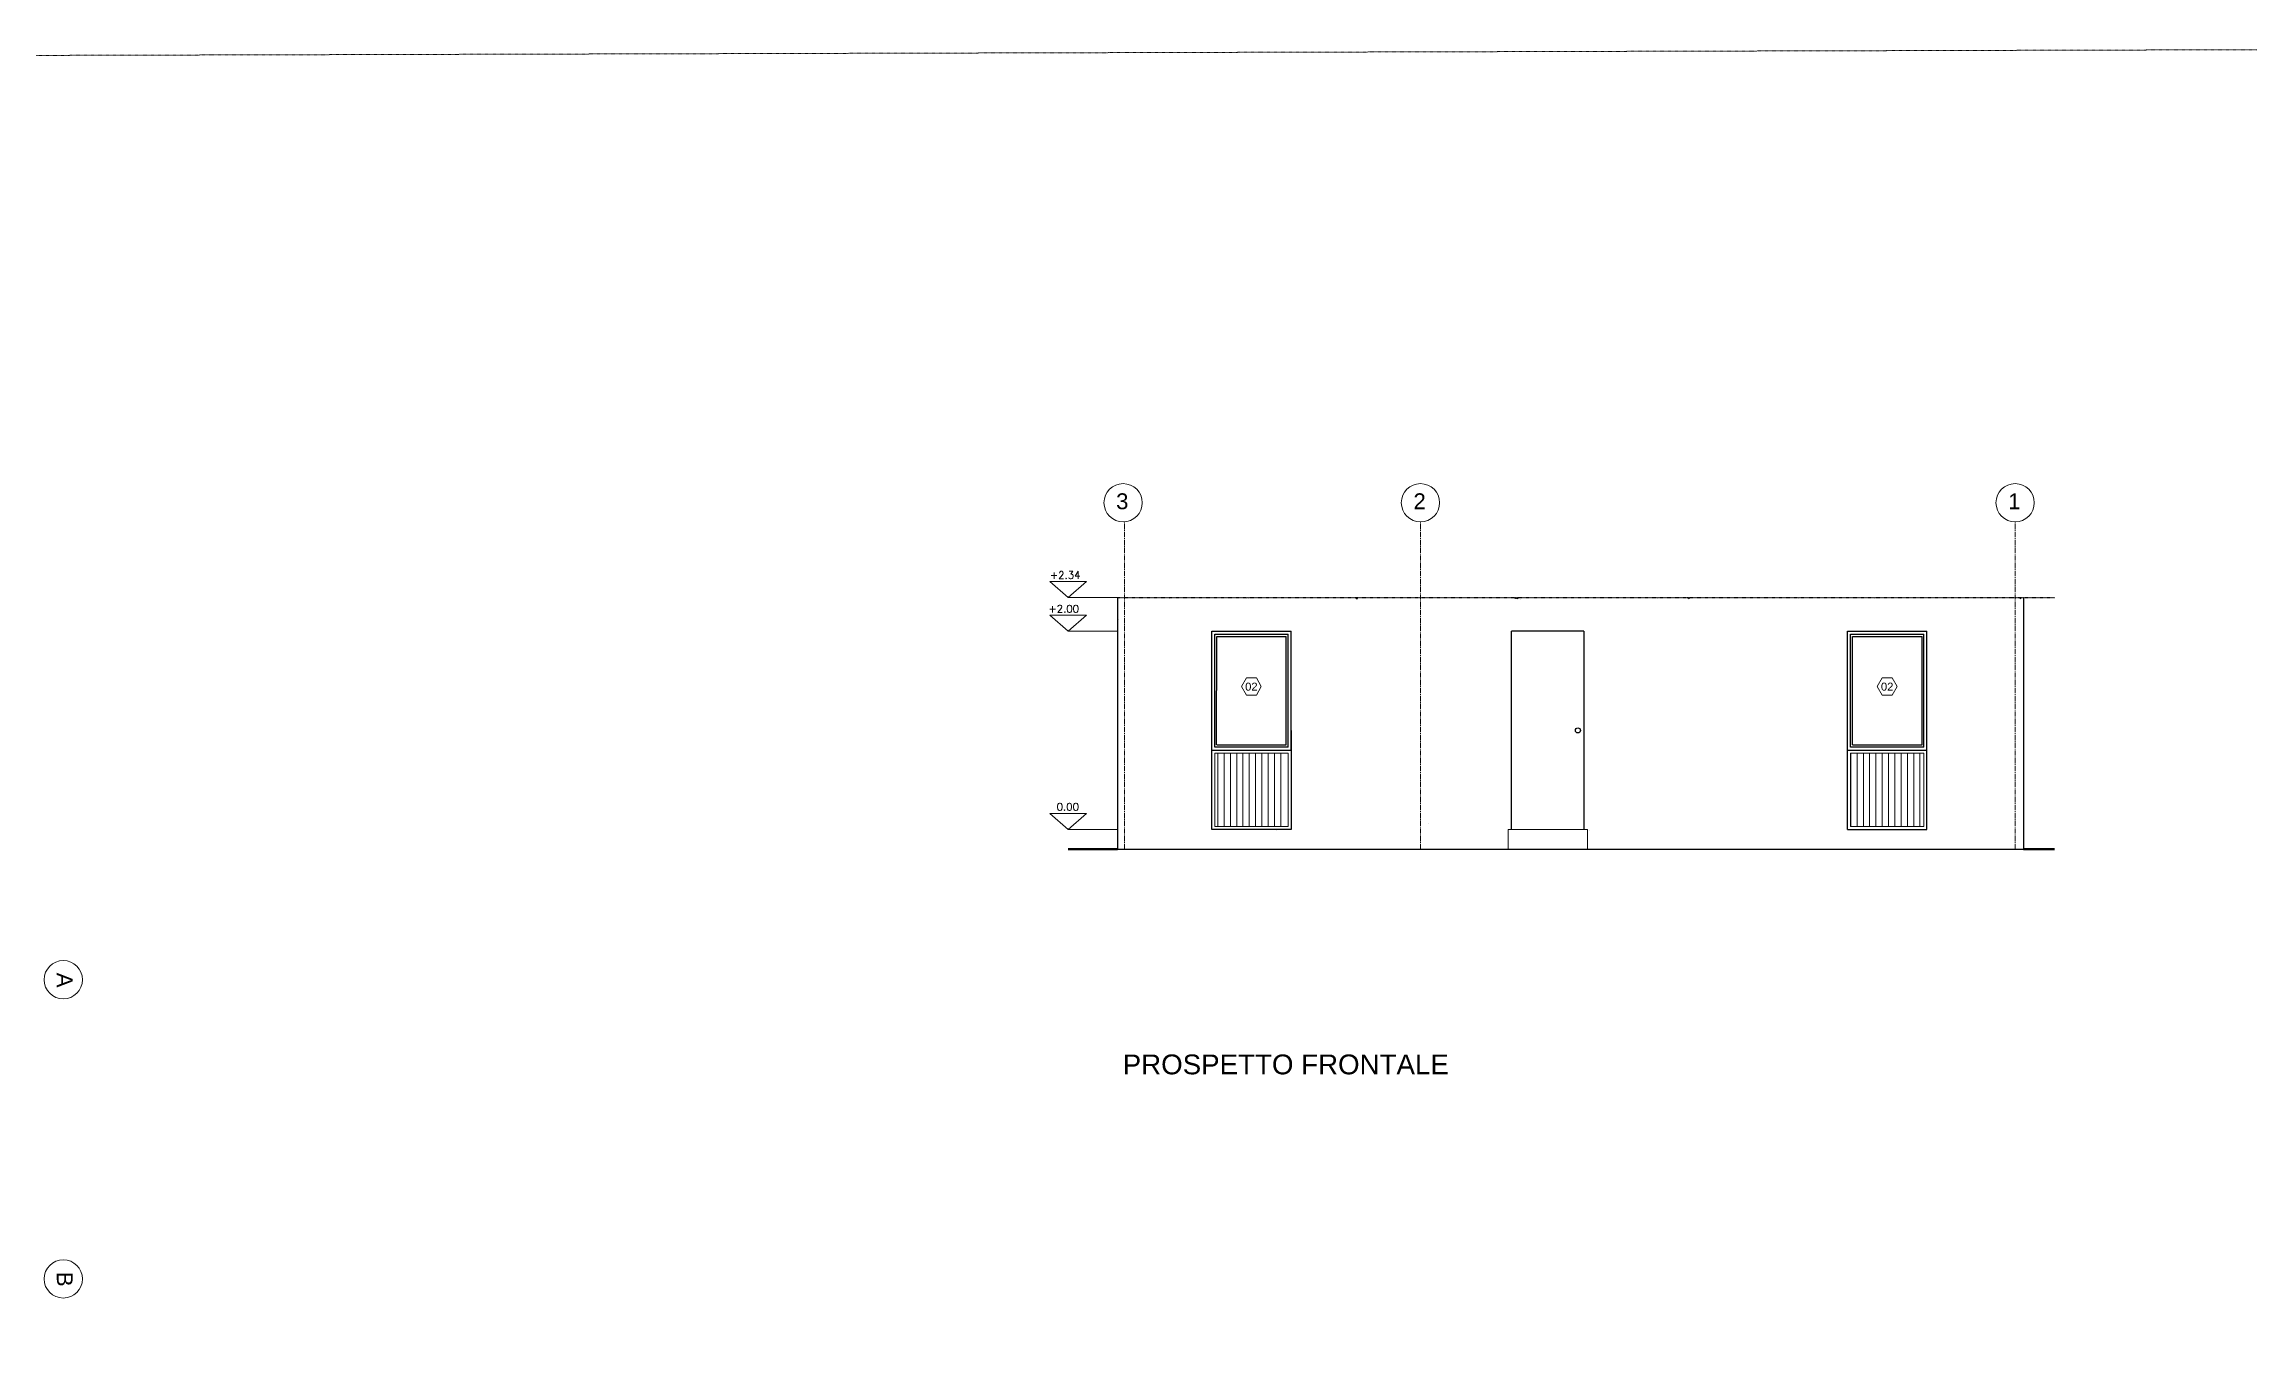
# Model space of a CAD drawing. Header units: centimetres. Extents: x -1487 to 7635, y -1892 to 2688.
# Drawn here: x 3186 to 5410, y 1370 to 2688 of the extents above; entities that cross this region are included whole.
import ezdxf

# ---------------------------------------------------------------- set-up
doc = ezdxf.new("R2010")
doc.units = ezdxf.units.CM
for name, pattern in [('ACAD_ISO10W100', [18, 12, -3, 0, -3]), ('CENTERX2', [4, 2.5, -0.5, 0.5, -0.5]), ('CENTRO2', [1.125, 0.75, -0.125, 0.125, -0.125])]:
    doc.linetypes.add(name, pattern=pattern)
for name, color, linetype, lineweight in [('A-ANNO-TEXT', 3, 'Continuous', 18), ('A-ELEV-PATT', 8, 'Continuous', 18), ('AA - linee quote', 3, 'Continuous', 13), ('AA - pareti sezionate', 7, 'Continuous', 50), ('AA - serramenti e porte', 4, 'Continuous', 25), ('AA pareti non sezionate', 2, 'Continuous', 25), ('AA- arredo', 8, 'Continuous', 18), ('SIMBOLI FINESTRE', 3, 'Continuous', 13)]:
    doc.layers.add(name, color=color, linetype=linetype, lineweight=lineweight)
doc.styles.add('ARIAL', font='Arial.ttf')
doc.styles.add('E-ROMANS', font='romans.shx', dxfattribs={"width": 0.8})
doc.styles.get("Standard").update_dxf_attribs({"font": 'Arial.ttf'})

msp = doc.modelspace()

# ---------------------------------------------------------------- linework, layer by layer
at = {"layer": 'A-ELEV-PATT', "linetype": 'Continuous'}
for p, q in [((4268.8713, 2116.3282), (4268.8713, 2116.3282)), ((4269.2694, 2125.121), (4269.2694, 2125.121)), ((4320.7689, 2128.0683), (4320.7689, 2128.0683)), ((4398.7332, 2128.1949), (4398.7332, 2128.1949)), ((4400.77, 2127.8058), (4400.77, 2127.8058)), ((4450.02, 2128.6241), (4450.02, 2128.6241)), ((4508.4026, 2128.9033), (4510.5693, 2127.4418)), ((4510.5743, 2127.4421), (4511.0646, 2128.9033)), ((4547.5681, 2128.8554), (4547.5681, 2128.8554)), ((4669.4157, 2128.0723), (4670.1129, 2128.9033)), ((4669.4208, 2128.0673), (4672.4572, 2127.8016)), ((4672.4952, 2127.7854), (4672.289, 2128.9033)), ((4675.0006, 2127.3555), (4675.0006, 2127.3555)), ((4713.1091, 2128.2802), (4713.1091, 2128.2802)), ((4813.1417, 2127.8279), (4813.1417, 2127.8279)), ((4843.2745, 2128.9033), (4845.2773, 2127.5524)), ((4845.2822, 2127.5529), (4845.7353, 2128.9033)), ((4888.7667, 2128.4815), (4888.7667, 2128.4815)), ((4942.6951, 2128.6157), (4942.6951, 2128.6157)), ((4955.7535, 2127.7639), (4955.7535, 2127.7639)), ((5032.3423, 2127.8013), (5032.3423, 2127.8013)), ((5102.4256, 2128.7969), (5102.4256, 2128.7969)), ((5178.1464, 2128.9033), (5179.9852, 2127.663)), ((5179.9901, 2127.6636), (5180.4061, 2128.9033)), ((4269.7725, 2106.371), (4269.7725, 2106.371)), ((4397.4497, 2095.2049), (4397.4497, 2095.2049)), ((5033.161, 2095.019), (5033.161, 2095.019)), ((5070.7107, 2095.3494), (5070.7107, 2095.3494)), ((5182.2402, 1946.057), (5182.2402, 1946.057)), ((5182.4315, 1916.2284), (5182.4315, 1916.2284)), ((4388.5377, 1894.9033), (4388.8629, 1894.8528)), ((4388.8773, 1894.8487), (4388.871, 1894.9033)), ((4429.2097, 1894.2208), (4429.2097, 1894.2208)), ((4582.3208, 1900.7721), (4582.3208, 1900.7721)), ((4745.0295, 1893.8976), (4745.0295, 1893.8976)), ((5051.136, 1894.7682), (5051.136, 1894.7682)), ((4454.0481, 1875.1651), (4454.0481, 1875.1651)), ((4874.713, 1875.2853), (4874.713, 1875.2853)), ((5009.0315, 1875.1232), (5009.0315, 1875.1232)), ((5154.1099, 1875.1608), (5154.1099, 1875.1608))]:
    msp.add_line(p, q, dxfattribs=at)
at = {"layer": 'AA - linee quote', "linetype": 'CENTRO2', "ltscale": 7}
for p, q in [((4275.777, 1874.9033), (4275.777, 2205.3606)), ((4574.3047, 1874.9033), (4574.3047, 2205.3606)), ((5174.3047, 1874.9033), (5174.3047, 2205.3606))]:
    msp.add_line(p, q, dxfattribs=at)
at = {"layer": 'AA - linee quote'}
for p, q in [((4218.777, 2128.9033), (4200.3772, 2145.1331)), ((4200.3772, 2145.1331), (4237.1768, 2145.1331)), ((4237.1768, 2145.1331), (4218.777, 2128.9033)), ((4218.777, 2094.9033), (4200.3772, 2111.1331)), ((4200.3772, 2111.1331), (4237.1768, 2111.1331)), ((4237.1768, 2111.1331), (4218.777, 2094.9033)), ((4218.777, 1894.9033), (4200.3772, 1911.1331)), ((4200.3772, 1911.1331), (4237.1768, 1911.1331)), ((4237.1768, 1911.1331), (4218.777, 1894.9033))]:
    msp.add_line(p, q, dxfattribs=at)
at = {"layer": 'AA - linee quote', "ltscale": 0.8}
for p, q in [((4268.777, 2128.9033), (4218.777, 2128.9033)), ((4268.777, 2094.9033), (4218.777, 2094.9033)), ((4268.777, 1894.9033), (4218.777, 1894.9033))]:
    msp.add_line(p, q, dxfattribs=at)
at = {"layer": 'AA - linee quote', "linetype": 'CENTRO2', "ltscale": 0.009}
msp.add_lwpolyline([(-1487.331, 2664.295), (7634.7147, 2687.7379), (7634.7147, 76.6954), (-1487.331, 53.2526)], close=True, dxfattribs=at)
at = {"layer": 'AA - linee quote'}
for centre in [(4274.3047, 2224.6879), (4574.3047, 2224.6879), (5174.3047, 2224.6879), (3204.9269, 1743.1865), (3204.9269, 1441.1865)]:
    msp.add_circle(centre, 19.3273, dxfattribs=at)
at = {"layer": 'AA - pareti sezionate'}
for p, q in [((4268.777, 1874.9033), (4218.777, 1874.9033)), ((5214.068, 1874.9033), (5182.777, 1874.9033))]:
    msp.add_line(p, q, dxfattribs=at)
at = {"layer": 'AA - serramenti e porte'}
for p, q in [((4363.777, 1894.9033), (4363.777, 2094.9033)), ((4363.777, 2094.9033), (4443.777, 2094.9033)), ((4443.777, 1974.9033), (4443.777, 2094.9033)), ((4739.2903, 2094.9033), (4666.277, 2094.9033)), ((4666.277, 1894.9033), (4666.277, 2094.9033)), ((4739.2903, 2094.9033), (4739.2903, 1894.9033)), ((5005.277, 2094.9033), (5085.277, 2094.9033)), ((5005.277, 1894.9033), (5005.277, 2094.9033)), ((5085.277, 1894.9033), (5085.277, 2094.9033)), ((4443.777, 1994.9033), (4443.777, 1894.9033)), ((4363.777, 1974.9033), (4443.777, 1974.9033)), ((5005.277, 1974.9033), (5085.277, 1974.9033)), ((4443.777, 1894.9033), (4363.777, 1894.9033)), ((5005.277, 1894.9033), (5085.277, 1894.9033))]:
    msp.add_line(p, q, dxfattribs=at)
at = {"layer": 'AA - serramenti e porte', "color": 0}
for p, q in [((4366.777, 2091.9033), (4440.777, 2091.9033)), ((4366.777, 1977.9033), (4366.777, 2091.9033)), ((4440.777, 1977.9033), (4440.777, 2091.9033)), ((5008.277, 2091.9033), (5082.277, 2091.9033)), ((5008.277, 1977.9033), (5008.277, 2091.9033)), ((5082.277, 1977.9033), (5082.277, 2091.9033)), ((4368.6086, 1980.2028), (4368.6942, 2089.6037)), ((4368.6937, 2089.6037), (4438.8597, 2089.6037)), ((4438.9454, 1980.2028), (4438.8597, 2089.6037)), ((5010.1086, 1980.2028), (5010.1942, 2089.6037)), ((5010.1937, 2089.6037), (5080.3597, 2089.6037)), ((5080.4454, 1980.2028), (5080.3597, 2089.6037)), ((4368.6937, 1980.2028), (4438.8597, 1980.2028)), ((5010.1937, 1980.2028), (5080.3597, 1980.2028)), ((4440.777, 1977.9033), (4366.777, 1977.9033)), ((5082.277, 1977.9033), (5008.277, 1977.9033))]:
    msp.add_line(p, q, dxfattribs=at)
at = {"layer": 'AA - serramenti e porte', "ltscale": 0.8}
msp.add_circle((4733.177, 1994.9033), 2.5, dxfattribs=at)
at = {"layer": 'AA pareti non sezionate'}
for p, q in [((4268.777, 2128.9033), (4268.777, 1874.9033)), ((5182.777, 2128.9033), (5182.777, 1874.9033)), ((4268.777, 1874.9033), (5182.777, 1874.9033))]:
    msp.add_line(p, q, dxfattribs=at)
at = {"layer": 'AA pareti non sezionate', "linetype": 'ACAD_ISO10W100', "ltscale": 0.0009}
msp.add_line((4268.777, 2128.9033), (5214.068, 2128.9033), dxfattribs=at)
at = {"layer": 'AA- arredo'}
for p, q in [((4366.777, 1971.9033), (4440.777, 1971.9033)), ((4366.777, 1971.9033), (4366.777, 1897.9033)), ((4440.777, 1971.9033), (4440.777, 1897.9033)), ((5008.277, 1971.9033), (5082.277, 1971.9033)), ((5008.277, 1971.9033), (5008.277, 1897.9033)), ((5082.277, 1971.9033), (5082.277, 1897.9033)), ((4366.777, 1897.9033), (4440.777, 1897.9033)), ((4742.777, 1894.9033), (4662.777, 1894.9033)), ((4662.777, 1894.9033), (4662.777, 1874.9033)), ((4742.777, 1894.9033), (4742.777, 1874.9033)), ((5008.277, 1897.9033), (5082.277, 1897.9033))]:
    msp.add_line(p, q, dxfattribs=at)
at = {"layer": 'AA- arredo', "linetype": 'Continuous'}
for p, q in [((4369.835, 1897.9033), (4369.835, 1971.9033)), ((4376.185, 1897.9033), (4376.185, 1971.9033)), ((4382.535, 1897.9033), (4382.535, 1971.9033)), ((4388.885, 1897.9033), (4388.885, 1971.9033)), ((4395.235, 1897.9033), (4395.235, 1971.9033)), ((4401.585, 1897.9033), (4401.585, 1971.9033)), ((4407.935, 1897.9033), (4407.935, 1971.9033)), ((4414.285, 1897.9033), (4414.285, 1971.9033)), ((4420.635, 1897.9033), (4420.635, 1971.9033)), ((4426.985, 1897.9033), (4426.985, 1971.9033)), ((4433.335, 1897.9033), (4433.335, 1971.9033)), ((5008.435, 1897.9033), (5008.435, 1971.9033)), ((5014.785, 1897.9033), (5014.785, 1971.9033)), ((5021.135, 1897.9033), (5021.135, 1971.9033)), ((5027.485, 1897.9033), (5027.485, 1971.9033)), ((5033.835, 1897.9033), (5033.835, 1971.9033)), ((5040.185, 1897.9033), (5040.185, 1971.9033)), ((5046.535, 1897.9033), (5046.535, 1971.9033)), ((5052.885, 1897.9033), (5052.885, 1971.9033)), ((5059.235, 1897.9033), (5059.235, 1971.9033)), ((5065.585, 1897.9033), (5065.585, 1971.9033)), ((5071.935, 1897.9033), (5071.935, 1971.9033)), ((5078.285, 1897.9033), (5078.285, 1971.9033))]:
    msp.add_line(p, q, dxfattribs=at)
at = {"layer": 'SIMBOLI FINESTRE'}
for p, q in [((4398.7352, 2047.8936), (4393.7352, 2039.2334)), ((4408.7352, 2047.8936), (4398.7352, 2047.8936)), ((4413.7352, 2039.2334), (4408.7352, 2047.8936)), ((5040.2352, 2047.8955), (5035.2352, 2039.2352)), ((5050.2352, 2047.8955), (5040.2352, 2047.8955)), ((5055.2352, 2039.2352), (5050.2352, 2047.8955)), ((4393.7352, 2039.2334), (4398.7352, 2030.5731)), ((4398.7352, 2030.5731), (4408.7352, 2030.5731)), ((4408.7352, 2030.5731), (4413.7352, 2039.2334)), ((5035.2352, 2039.2352), (5040.2352, 2030.575)), ((5040.2352, 2030.575), (5050.2352, 2030.575)), ((5050.2352, 2030.575), (5055.2352, 2039.2352))]:
    msp.add_line(p, q, dxfattribs=at)

# ---------------------------------------------------------------- texts
at = {"layer": 'A-ANNO-TEXT', "linetype": 'Continuous'}
msp.add_text('PROSPETTO FRONTALE', height=20, dxfattribs=at).set_placement((4273.8513, 1647.702))
at = {"layer": 'AA - linee quote', "style": 'E-ROMANS'}
for s, p in [('+2.34', (4200.411, 2147.9818)), ('+2.00', (4198.9408, 2113.9818)), ('0.00', (4207.2442, 1913.9818))]:
    msp.add_text(s, height=7.5, dxfattribs=at).set_placement(p)
at = {"layer": 'AA - linee quote', "linetype": 'CENTERX2', "ltscale": 5, "style": 'ARIAL'}
for tag, p in [('3', (4267.2446, 2218.2066)), ('2', (4567.2446, 2218.2066)), ('1', (5167.2446, 2218.2066))]:
    msp.add_attdef(tag, p, '', height=16, dxfattribs=at)
for tag, p in [('A', (3198.4457, 1750.2465)), ('B', (3198.4457, 1448.2465))]:
    msp.add_attdef(tag, p, '', height=16, rotation=270, dxfattribs=at)
at = {"layer": 'SIMBOLI FINESTRE', "style": 'ARIAL'}
for p in [(4397.387, 2035.0306), (5038.887, 2035.0325)]:
    msp.add_text('02', height=8.07379, rotation=359.8326321, dxfattribs=at).set_placement(p)

doc.saveas('drawing.dxf')
